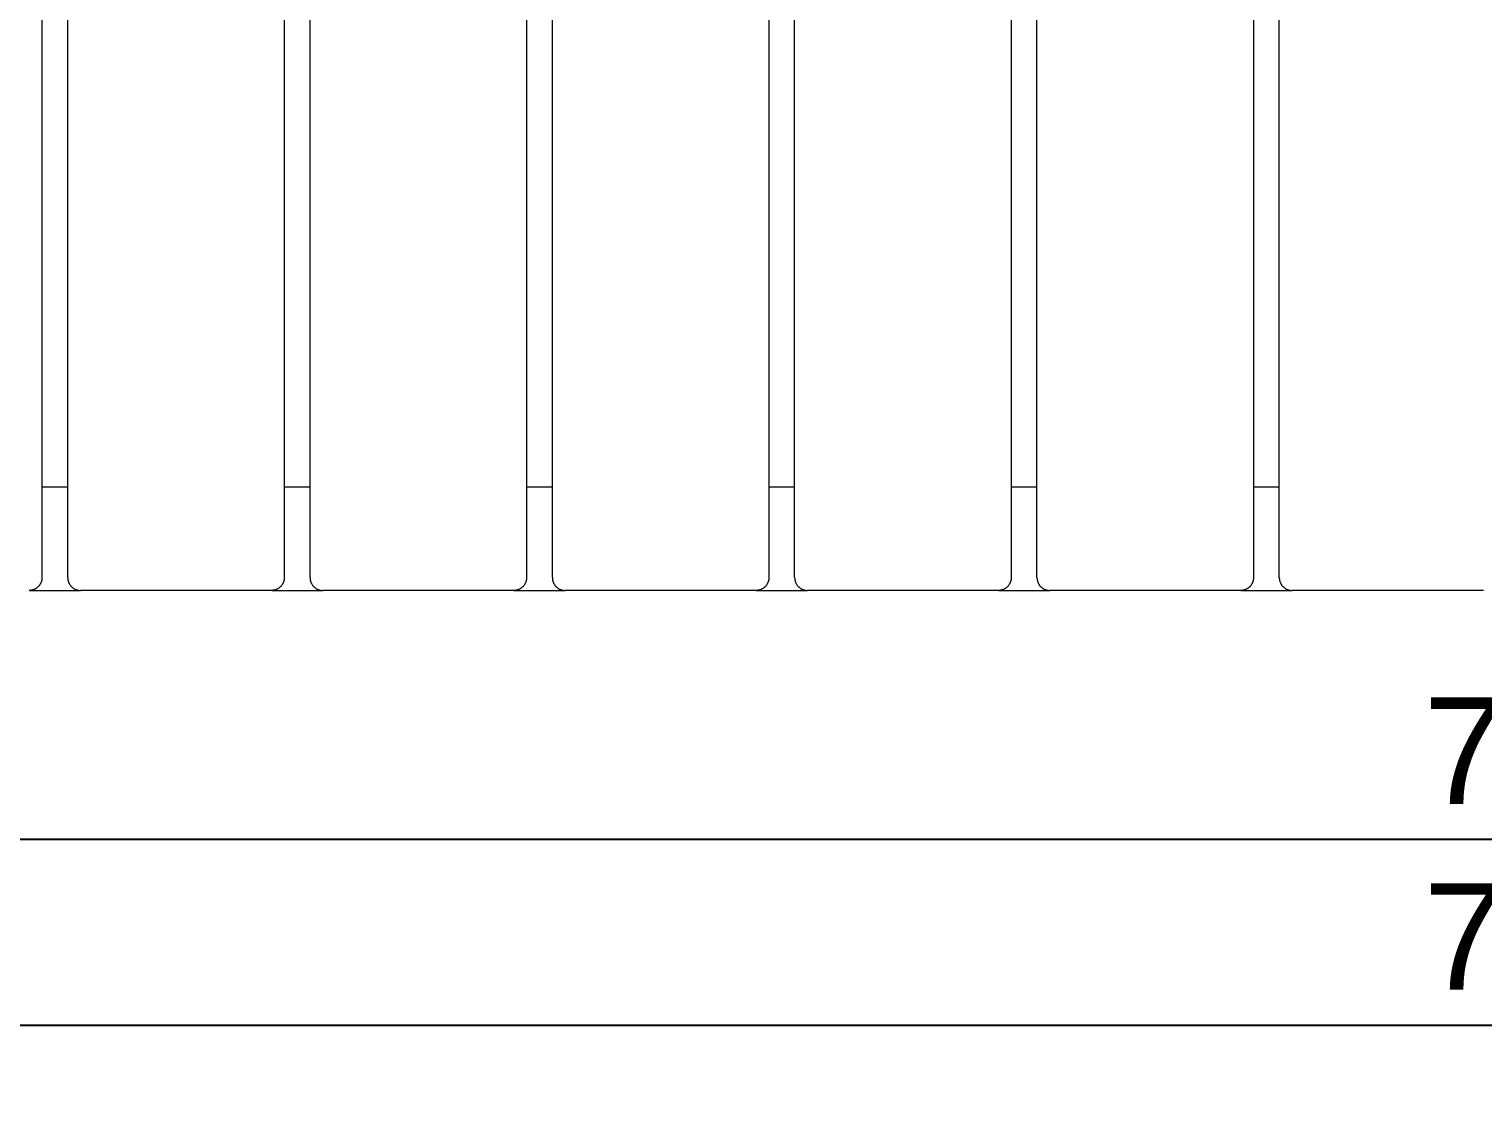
# Model space of a CAD drawing. Header units: inches. Extents: x -6 to 165, y -5 to 126.
# Drawn here: x 16.45 to 38.66, y 38.8 to 55.09 of the extents above; entities that cross this region are included whole.
import ezdxf

# ---------------------------------------------------------------- set-up
doc = ezdxf.new("R2010")
doc.units = ezdxf.units.IN
doc.header["$PDSIZE"] = -1
for name, color, linetype, lineweight in [('ZANO_O', 10, 'Continuous', 0), ('ZANO_R', 7, 'Continuous', 0), ('ZANO_W', 1, 'Continuous', 0)]:
    doc.layers.add(name, color=color, linetype=linetype, lineweight=lineweight)
doc.styles.get("Standard").update_dxf_attribs({"font": 'arial.ttf'})
doc.dimstyles.new('amerykanie', dxfattribs={"dimtxt": 50, "dimasz": 50, "dimexe": 0.5, "dimexo": 0.5, "dimgap": 1, "dimtad": 1, "dimdec": 0, "dimzin": 0, "dimlunit": 5, "dimtxsty": 'Standard', "dimcen": 0.09, "dimclrd": 1, "dimclre": 1, "dimclrt": 1, "dimazin": 0, "dimtfac": 1, "dimtdec": 0, "dimtmove": 0, "dimatfit": 3, "dimfxl": 1, "dimtzin": 0, "dimarcsym": 1})

# ---------------------------------------------------------------- blocks, each defined once
blk = doc.blocks.new('*D364')
at = {"layer": 'Defpoints', "color": 0}
for p in [(3.73, 46.916), (78.085, 46.895), (78.085, 39.887)]:
    blk.add_point(p, dxfattribs=at)
at = {"layer": 'ZANO_W', "color": 1, "lineweight": -2}
for p, q in [((3.73, 46.416), (3.73, 39.387)), ((78.085, 46.395), (78.085, 39.387)), ((4.73, 39.887), (77.085, 39.887))]:
    blk.add_line(p, q, dxfattribs=at)
at = {"layer": 'ZANO_W', "color": 1}
for points in [[(4.73, 40.054), (4.73, 39.72), (3.73, 39.887)], [(77.085, 39.72), (77.085, 40.054), (78.085, 39.887)]]:
    blk.add_solid(points, dxfattribs=at)
at = {"layer": 'ZANO_W', "color": 1, "insert": (40.908, 41.228), "char_height": 1.625, "attachment_point": 5}
blk.add_mtext('74 3/8', dxfattribs=at)
blk = doc.blocks.new('*D368')
at = {"layer": 'Defpoints', "color": 0}
for p in [(5.542, 46.522), (76.274, 46.522), (76.274, 42.723)]:
    blk.add_point(p, dxfattribs=at)
at = {"layer": 'ZANO_O', "color": 1, "lineweight": -2}
for p, q in [((5.542, 46.022), (5.542, 42.223)), ((76.274, 46.022), (76.274, 42.223)), ((6.542, 42.723), (75.274, 42.723))]:
    blk.add_line(p, q, dxfattribs=at)
at = {"layer": 'ZANO_O', "color": 1}
for points in [[(6.542, 42.89), (6.542, 42.556), (5.542, 42.723)], [(75.274, 42.556), (75.274, 42.89), (76.274, 42.723)]]:
    blk.add_solid(points, dxfattribs=at)
at = {"layer": 'ZANO_O', "color": 1, "insert": (40.908, 44.064), "char_height": 1.625, "attachment_point": 5}
blk.add_mtext('70 3/4', dxfattribs=at)

msp = doc.modelspace()

# ---------------------------------------------------------------- linework, layer by layer
at = {"layer": 'ZANO_R'}
for p, q in [((16.64779, 64.0473), (16.64779, 46.71867)), ((17.04162, 46.71867), (17.04162, 64.0473)), ((20.34982, 64.0473), (20.34982, 46.71867)), ((20.74365, 46.71867), (20.74365, 64.0473)), ((24.05184, 64.0473), (24.05184, 46.71867)), ((24.44568, 46.71867), (24.44568, 64.0473)), ((27.75387, 64.0473), (27.75387, 46.71867)), ((28.1477, 46.71867), (28.1477, 64.0473)), ((31.4559, 64.0473), (31.4559, 46.71867)), ((31.84973, 46.71867), (31.84973, 64.0473)), ((35.15792, 64.0473), (35.15792, 46.71867)), ((35.55176, 46.71867), (35.55176, 64.0473)), ((17.04162, 48.09708), (16.64779, 48.09708)), ((20.74365, 48.09708), (20.34982, 48.09708)), ((24.44568, 48.09708), (24.05184, 48.09708)), ((28.1477, 48.09708), (27.75387, 48.09708)), ((31.84973, 48.09708), (31.4559, 48.09708)), ((35.55176, 48.09708), (35.15792, 48.09708)), ((16.63406, 46.64643), (16.63149, 46.64021)), ((16.63642, 46.65272), (16.63406, 46.64643)), ((16.63856, 46.6591), (16.63642, 46.65272)), ((16.64049, 46.66554), (16.63856, 46.6591)), ((16.64219, 46.67204), (16.64049, 46.66554)), ((16.64367, 46.6786), (16.64219, 46.67204)), ((16.64492, 46.68521), (16.64367, 46.6786)), ((16.64595, 46.69185), (16.64492, 46.68521)), ((16.64676, 46.69853), (16.64595, 46.69185)), ((16.64733, 46.70523), (16.64676, 46.69853)), ((16.64767, 46.71194), (16.64733, 46.70523)), ((16.64779, 46.71867), (16.64767, 46.71194)), ((17.04162, 46.71867), (17.04174, 46.71194)), ((17.04174, 46.71194), (17.04208, 46.70523)), ((17.04208, 46.70523), (17.04265, 46.69853)), ((17.04265, 46.69853), (17.04345, 46.69185)), ((17.04345, 46.69185), (17.04448, 46.68521)), ((17.04448, 46.68521), (17.04574, 46.6786)), ((17.04574, 46.6786), (17.04722, 46.67204)), ((17.04722, 46.67204), (17.04892, 46.66554)), ((17.04892, 46.66554), (17.05085, 46.6591)), ((17.05085, 46.6591), (17.05299, 46.65272)), ((17.05299, 46.65272), (17.05535, 46.64643)), ((17.05535, 46.64643), (17.05792, 46.64021)), ((20.33609, 46.64643), (20.33351, 46.64021)), ((20.33845, 46.65272), (20.33609, 46.64643)), ((20.34059, 46.6591), (20.33845, 46.65272)), ((20.34251, 46.66554), (20.34059, 46.6591)), ((20.34422, 46.67204), (20.34251, 46.66554)), ((20.3457, 46.6786), (20.34422, 46.67204)), ((20.34695, 46.68521), (20.3457, 46.6786)), ((20.34798, 46.69185), (20.34695, 46.68521)), ((20.34878, 46.69853), (20.34798, 46.69185)), ((20.34936, 46.70523), (20.34878, 46.69853)), ((20.3497, 46.71194), (20.34936, 46.70523)), ((20.34982, 46.71867), (20.3497, 46.71194)), ((20.74365, 46.71867), (20.74376, 46.71194)), ((20.74376, 46.71194), (20.74411, 46.70523)), ((20.74411, 46.70523), (20.74468, 46.69853)), ((20.74468, 46.69853), (20.74548, 46.69185)), ((20.74548, 46.69185), (20.74651, 46.68521)), ((20.74651, 46.68521), (20.74777, 46.6786)), ((20.74777, 46.6786), (20.74925, 46.67204)), ((20.74925, 46.67204), (20.75095, 46.66554)), ((20.75095, 46.66554), (20.75287, 46.6591)), ((20.75287, 46.6591), (20.75502, 46.65272)), ((20.75502, 46.65272), (20.75738, 46.64643)), ((20.75738, 46.64643), (20.75995, 46.64021)), ((24.03811, 46.64643), (24.03554, 46.64021)), ((24.04047, 46.65272), (24.03811, 46.64643)), ((24.04262, 46.6591), (24.04047, 46.65272)), ((24.04454, 46.66554), (24.04262, 46.6591)), ((24.04624, 46.67204), (24.04454, 46.66554)), ((24.04772, 46.6786), (24.04624, 46.67204)), ((24.04898, 46.68521), (24.04772, 46.6786)), ((24.05001, 46.69185), (24.04898, 46.68521)), ((24.05081, 46.69853), (24.05001, 46.69185)), ((24.05138, 46.70523), (24.05081, 46.69853)), ((24.05173, 46.71194), (24.05138, 46.70523)), ((24.05184, 46.71867), (24.05173, 46.71194)), ((24.44568, 46.71867), (24.44579, 46.71194)), ((24.44579, 46.71194), (24.44613, 46.70523)), ((24.44613, 46.70523), (24.44671, 46.69853)), ((24.44671, 46.69853), (24.44751, 46.69185)), ((24.44751, 46.69185), (24.44854, 46.68521)), ((24.44854, 46.68521), (24.44979, 46.6786)), ((24.44979, 46.6786), (24.45127, 46.67204)), ((24.45127, 46.67204), (24.45298, 46.66554)), ((24.45298, 46.66554), (24.4549, 46.6591)), ((24.4549, 46.6591), (24.45704, 46.65272)), ((24.45704, 46.65272), (24.4594, 46.64643)), ((24.4594, 46.64643), (24.46198, 46.64021)), ((27.74014, 46.64643), (27.73757, 46.64021)), ((27.7425, 46.65272), (27.74014, 46.64643)), ((27.74464, 46.6591), (27.7425, 46.65272)), ((27.74657, 46.66554), (27.74464, 46.6591)), ((27.74827, 46.67204), (27.74657, 46.66554)), ((27.74975, 46.6786), (27.74827, 46.67204)), ((27.75101, 46.68521), (27.74975, 46.6786)), ((27.75204, 46.69185), (27.75101, 46.68521)), ((27.75284, 46.69853), (27.75204, 46.69185)), ((27.75341, 46.70523), (27.75284, 46.69853)), ((27.75375, 46.71194), (27.75341, 46.70523)), ((27.75387, 46.71867), (27.75375, 46.71194)), ((28.1477, 46.71867), (28.14782, 46.71194)), ((28.14782, 46.71194), (28.14816, 46.70523)), ((28.14816, 46.70523), (28.14873, 46.69853)), ((28.14873, 46.69853), (28.14954, 46.69185)), ((28.14954, 46.69185), (28.15057, 46.68521)), ((28.15057, 46.68521), (28.15182, 46.6786)), ((28.15182, 46.6786), (28.1533, 46.67204)), ((28.1533, 46.67204), (28.155, 46.66554)), ((28.155, 46.66554), (28.15693, 46.6591)), ((28.15693, 46.6591), (28.15907, 46.65272)), ((28.15907, 46.65272), (28.16143, 46.64643)), ((28.16143, 46.64643), (28.164, 46.64021)), ((31.44217, 46.64643), (31.43959, 46.64021)), ((31.44453, 46.65272), (31.44217, 46.64643)), ((31.44667, 46.6591), (31.44453, 46.65272)), ((31.44859, 46.66554), (31.44667, 46.6591)), ((31.4503, 46.67204), (31.44859, 46.66554)), ((31.45178, 46.6786), (31.4503, 46.67204)), ((31.45303, 46.68521), (31.45178, 46.6786)), ((31.45406, 46.69185), (31.45303, 46.68521)), ((31.45486, 46.69853), (31.45406, 46.69185)), ((31.45544, 46.70523), (31.45486, 46.69853)), ((31.45578, 46.71194), (31.45544, 46.70523)), ((31.4559, 46.71867), (31.45578, 46.71194)), ((31.84973, 46.71867), (31.84984, 46.71194)), ((31.84984, 46.71194), (31.85019, 46.70523)), ((31.85019, 46.70523), (31.85076, 46.69853)), ((31.85076, 46.69853), (31.85156, 46.69185)), ((31.85156, 46.69185), (31.85259, 46.68521)), ((31.85259, 46.68521), (31.85385, 46.6786)), ((31.85385, 46.6786), (31.85533, 46.67204)), ((31.85533, 46.67204), (31.85703, 46.66554)), ((31.85703, 46.66554), (31.85896, 46.6591)), ((31.85896, 46.6591), (31.8611, 46.65272)), ((31.8611, 46.65272), (31.86346, 46.64643)), ((31.86346, 46.64643), (31.86603, 46.64021)), ((35.14419, 46.64643), (35.14162, 46.64021)), ((35.14655, 46.65272), (35.14419, 46.64643)), ((35.1487, 46.6591), (35.14655, 46.65272)), ((35.15062, 46.66554), (35.1487, 46.6591)), ((35.15233, 46.67204), (35.15062, 46.66554)), ((35.15381, 46.6786), (35.15233, 46.67204)), ((35.15506, 46.68521), (35.15381, 46.6786)), ((35.15609, 46.69185), (35.15506, 46.68521)), ((35.15689, 46.69853), (35.15609, 46.69185)), ((35.15747, 46.70523), (35.15689, 46.69853)), ((35.15781, 46.71194), (35.15747, 46.70523)), ((35.15792, 46.71867), (35.15781, 46.71194)), ((35.55176, 46.71867), (35.55187, 46.71194)), ((35.55187, 46.71194), (35.55222, 46.70523)), ((35.55222, 46.70523), (35.55279, 46.69853)), ((35.55279, 46.69853), (35.55359, 46.69185)), ((35.55359, 46.69185), (35.55462, 46.68521)), ((35.55462, 46.68521), (35.55588, 46.6786)), ((35.55588, 46.6786), (35.55736, 46.67204)), ((35.55736, 46.67204), (35.55906, 46.66554)), ((35.55906, 46.66554), (35.56098, 46.6591)), ((35.56098, 46.6591), (35.56313, 46.65272)), ((35.56313, 46.65272), (35.56549, 46.64643)), ((35.56549, 46.64643), (35.56806, 46.64021)), ((16.45759, 46.52186), (16.45087, 46.52175)), ((16.45524, 46.52175), (17.23417, 46.52175)), ((16.46431, 46.52221), (16.45759, 46.52186)), ((16.47101, 46.52278), (16.46431, 46.52221)), ((16.47768, 46.52358), (16.47101, 46.52278)), ((16.48433, 46.52461), (16.47768, 46.52358)), ((16.49094, 46.52587), (16.48433, 46.52461)), ((16.49749, 46.52735), (16.49094, 46.52587)), ((16.504, 46.52905), (16.49749, 46.52735)), ((16.51044, 46.53098), (16.504, 46.52905)), ((16.51681, 46.53312), (16.51044, 46.53098)), ((16.52311, 46.53548), (16.51681, 46.53312)), ((16.52932, 46.53805), (16.52311, 46.53548)), ((16.53544, 46.54084), (16.52932, 46.53805)), ((16.54147, 46.54383), (16.53544, 46.54084)), ((16.54738, 46.54702), (16.54147, 46.54383)), ((16.55319, 46.55042), (16.54738, 46.54702)), ((16.55887, 46.55401), (16.55319, 46.55042)), ((16.56443, 46.55779), (16.55887, 46.55401)), ((16.56986, 46.56176), (16.56443, 46.55779)), ((16.57514, 46.56592), (16.56986, 46.56176)), ((16.58029, 46.57025), (16.57514, 46.56592)), ((16.58528, 46.57475), (16.58029, 46.57025)), ((16.59011, 46.57942), (16.58528, 46.57475)), ((16.59478, 46.58426), (16.59011, 46.57942)), ((16.59929, 46.58925), (16.59478, 46.58426)), ((16.60362, 46.59439), (16.59929, 46.58925)), ((16.60778, 46.59968), (16.60362, 46.59439)), ((16.61175, 46.60511), (16.60778, 46.59968)), ((16.61553, 46.61067), (16.61175, 46.60511)), ((16.61912, 46.61635), (16.61553, 46.61067)), ((16.62252, 46.62216), (16.61912, 46.61635)), ((16.62571, 46.62807), (16.62252, 46.62216)), ((16.6287, 46.63409), (16.62571, 46.62807)), ((16.63149, 46.64021), (16.6287, 46.63409)), ((17.05792, 46.64021), (17.06071, 46.63409)), ((17.06071, 46.63409), (17.0637, 46.62807)), ((17.0637, 46.62807), (17.06689, 46.62216)), ((17.06689, 46.62216), (17.07029, 46.61635)), ((17.07029, 46.61635), (17.07388, 46.61067)), ((17.07388, 46.61067), (17.07766, 46.60511)), ((17.07766, 46.60511), (17.08163, 46.59968)), ((17.08163, 46.59968), (17.08579, 46.59439)), ((17.08579, 46.59439), (17.09012, 46.58925)), ((17.09012, 46.58925), (17.09462, 46.58426)), ((17.09462, 46.58426), (17.0993, 46.57942)), ((17.0993, 46.57942), (17.10413, 46.57475)), ((17.10413, 46.57475), (17.10912, 46.57025)), ((17.10912, 46.57025), (17.11427, 46.56592)), ((17.11427, 46.56592), (17.11955, 46.56176)), ((17.11955, 46.56176), (17.12498, 46.55779)), ((17.12498, 46.55779), (17.13054, 46.55401)), ((17.13054, 46.55401), (17.13622, 46.55042)), ((17.13622, 46.55042), (17.14203, 46.54702)), ((17.14203, 46.54702), (17.14794, 46.54383)), ((17.14794, 46.54383), (17.15396, 46.54084)), ((17.15396, 46.54084), (17.16009, 46.53805)), ((17.16009, 46.53805), (17.1663, 46.53548)), ((17.1663, 46.53548), (17.17259, 46.53312)), ((17.17259, 46.53312), (17.17897, 46.53098)), ((17.17897, 46.53098), (17.18541, 46.52905)), ((17.18541, 46.52905), (17.19191, 46.52735)), ((17.19191, 46.52735), (17.19847, 46.52587)), ((17.19847, 46.52587), (17.20508, 46.52461)), ((17.20508, 46.52461), (17.21172, 46.52358)), ((17.21172, 46.52358), (17.2184, 46.52278)), ((17.2184, 46.52278), (17.2251, 46.52221)), ((17.2251, 46.52221), (17.23181, 46.52186)), ((17.23181, 46.52186), (17.23854, 46.52175)), ((20.1529, 46.52175), (17.23854, 46.52175)), ((20.15962, 46.52186), (20.1529, 46.52175)), ((20.15727, 46.52175), (20.93619, 46.52175)), ((20.16634, 46.52221), (20.15962, 46.52186)), ((20.17304, 46.52278), (20.16634, 46.52221)), ((20.17971, 46.52358), (20.17304, 46.52278)), ((20.18636, 46.52461), (20.17971, 46.52358)), ((20.19296, 46.52587), (20.18636, 46.52461)), ((20.19952, 46.52735), (20.19296, 46.52587)), ((20.20603, 46.52905), (20.19952, 46.52735)), ((20.21247, 46.53098), (20.20603, 46.52905)), ((20.21884, 46.53312), (20.21247, 46.53098)), ((20.22514, 46.53548), (20.21884, 46.53312)), ((20.23135, 46.53805), (20.22514, 46.53548)), ((20.23747, 46.54084), (20.23135, 46.53805)), ((20.24349, 46.54383), (20.23747, 46.54084)), ((20.24941, 46.54702), (20.24349, 46.54383)), ((20.25521, 46.55042), (20.24941, 46.54702)), ((20.2609, 46.55401), (20.25521, 46.55042)), ((20.26646, 46.55779), (20.2609, 46.55401)), ((20.27188, 46.56176), (20.26646, 46.55779)), ((20.27717, 46.56592), (20.27188, 46.56176)), ((20.28231, 46.57025), (20.27717, 46.56592)), ((20.2873, 46.57475), (20.28231, 46.57025)), ((20.29214, 46.57942), (20.2873, 46.57475)), ((20.29681, 46.58426), (20.29214, 46.57942)), ((20.30132, 46.58925), (20.29681, 46.58426)), ((20.30565, 46.59439), (20.30132, 46.58925)), ((20.3098, 46.59968), (20.30565, 46.59439)), ((20.31377, 46.60511), (20.3098, 46.59968)), ((20.31756, 46.61067), (20.31377, 46.60511)), ((20.32115, 46.61635), (20.31756, 46.61067)), ((20.32454, 46.62216), (20.32115, 46.61635)), ((20.32774, 46.62807), (20.32454, 46.62216)), ((20.33073, 46.63409), (20.32774, 46.62807)), ((20.33351, 46.64021), (20.33073, 46.63409)), ((20.75995, 46.64021), (20.76273, 46.63409)), ((20.76273, 46.63409), (20.76572, 46.62807)), ((20.76572, 46.62807), (20.76892, 46.62216)), ((20.76892, 46.62216), (20.77231, 46.61635)), ((20.77231, 46.61635), (20.77591, 46.61067)), ((20.77591, 46.61067), (20.77969, 46.60511)), ((20.77969, 46.60511), (20.78366, 46.59968)), ((20.78366, 46.59968), (20.78781, 46.59439)), ((20.78781, 46.59439), (20.79215, 46.58925)), ((20.79215, 46.58925), (20.79665, 46.58426)), ((20.79665, 46.58426), (20.80132, 46.57942)), ((20.80132, 46.57942), (20.80616, 46.57475)), ((20.80616, 46.57475), (20.81115, 46.57025)), ((20.81115, 46.57025), (20.81629, 46.56592)), ((20.81629, 46.56592), (20.82158, 46.56176)), ((20.82158, 46.56176), (20.82701, 46.55779)), ((20.82701, 46.55779), (20.83256, 46.55401)), ((20.83256, 46.55401), (20.83825, 46.55042)), ((20.83825, 46.55042), (20.84405, 46.54702)), ((20.84405, 46.54702), (20.84997, 46.54383)), ((20.84997, 46.54383), (20.85599, 46.54084)), ((20.85599, 46.54084), (20.86211, 46.53805)), ((20.86211, 46.53805), (20.86832, 46.53548)), ((20.86832, 46.53548), (20.87462, 46.53312)), ((20.87462, 46.53312), (20.88099, 46.53098)), ((20.88099, 46.53098), (20.88744, 46.52905)), ((20.88744, 46.52905), (20.89394, 46.52735)), ((20.89394, 46.52735), (20.9005, 46.52587)), ((20.9005, 46.52587), (20.90711, 46.52461)), ((20.90711, 46.52461), (20.91375, 46.52358)), ((20.91375, 46.52358), (20.92043, 46.52278)), ((20.92043, 46.52278), (20.92713, 46.52221)), ((20.92713, 46.52221), (20.93384, 46.52186)), ((20.93384, 46.52186), (20.94056, 46.52175)), ((23.85493, 46.52175), (20.94056, 46.52175)), ((23.86165, 46.52186), (23.85493, 46.52175)), ((23.8593, 46.52175), (24.63822, 46.52175)), ((23.86836, 46.52221), (23.86165, 46.52186)), ((23.87506, 46.52278), (23.86836, 46.52221)), ((23.88174, 46.52358), (23.87506, 46.52278)), ((23.88838, 46.52461), (23.88174, 46.52358)), ((23.89499, 46.52587), (23.88838, 46.52461)), ((23.90155, 46.52735), (23.89499, 46.52587)), ((23.90805, 46.52905), (23.90155, 46.52735)), ((23.9145, 46.53098), (23.90805, 46.52905)), ((23.92087, 46.53312), (23.9145, 46.53098)), ((23.92717, 46.53548), (23.92087, 46.53312)), ((23.93338, 46.53805), (23.92717, 46.53548)), ((23.9395, 46.54084), (23.93338, 46.53805)), ((23.94552, 46.54383), (23.9395, 46.54084)), ((23.95144, 46.54702), (23.94552, 46.54383)), ((23.95724, 46.55042), (23.95144, 46.54702)), ((23.96293, 46.55401), (23.95724, 46.55042)), ((23.96848, 46.55779), (23.96293, 46.55401)), ((23.97391, 46.56176), (23.96848, 46.55779)), ((23.9792, 46.56592), (23.97391, 46.56176)), ((23.98434, 46.57025), (23.9792, 46.56592)), ((23.98933, 46.57475), (23.98434, 46.57025)), ((23.99417, 46.57942), (23.98933, 46.57475)), ((23.99884, 46.58426), (23.99417, 46.57942)), ((24.00334, 46.58925), (23.99884, 46.58426)), ((24.00768, 46.59439), (24.00334, 46.58925)), ((24.01183, 46.59968), (24.00768, 46.59439)), ((24.0158, 46.60511), (24.01183, 46.59968)), ((24.01958, 46.61067), (24.0158, 46.60511)), ((24.02318, 46.61635), (24.01958, 46.61067)), ((24.02657, 46.62216), (24.02318, 46.61635)), ((24.02977, 46.62807), (24.02657, 46.62216)), ((24.03276, 46.63409), (24.02977, 46.62807)), ((24.03554, 46.64021), (24.03276, 46.63409)), ((24.46198, 46.64021), (24.46476, 46.63409)), ((24.46476, 46.63409), (24.46775, 46.62807)), ((24.46775, 46.62807), (24.47095, 46.62216)), ((24.47095, 46.62216), (24.47434, 46.61635)), ((24.47434, 46.61635), (24.47793, 46.61067)), ((24.47793, 46.61067), (24.48172, 46.60511)), ((24.48172, 46.60511), (24.48569, 46.59968)), ((24.48569, 46.59968), (24.48984, 46.59439)), ((24.48984, 46.59439), (24.49417, 46.58925)), ((24.49417, 46.58925), (24.49868, 46.58426)), ((24.49868, 46.58426), (24.50335, 46.57942)), ((24.50335, 46.57942), (24.50819, 46.57475)), ((24.50819, 46.57475), (24.51318, 46.57025)), ((24.51318, 46.57025), (24.51832, 46.56592)), ((24.51832, 46.56592), (24.52361, 46.56176)), ((24.52361, 46.56176), (24.52903, 46.55779)), ((24.52903, 46.55779), (24.53459, 46.55401)), ((24.53459, 46.55401), (24.54028, 46.55042)), ((24.54028, 46.55042), (24.54608, 46.54702)), ((24.54608, 46.54702), (24.552, 46.54383)), ((24.552, 46.54383), (24.55802, 46.54084)), ((24.55802, 46.54084), (24.56414, 46.53805)), ((24.56414, 46.53805), (24.57035, 46.53548)), ((24.57035, 46.53548), (24.57665, 46.53312)), ((24.57665, 46.53312), (24.58302, 46.53098)), ((24.58302, 46.53098), (24.58946, 46.52905)), ((24.58946, 46.52905), (24.59597, 46.52735)), ((24.59597, 46.52735), (24.60253, 46.52587)), ((24.60253, 46.52587), (24.60913, 46.52461)), ((24.60913, 46.52461), (24.61578, 46.52358)), ((24.61578, 46.52358), (24.62245, 46.52278)), ((24.62245, 46.52278), (24.62915, 46.52221)), ((24.62915, 46.52221), (24.63587, 46.52186)), ((24.63587, 46.52186), (24.64259, 46.52175)), ((27.55695, 46.52175), (24.64259, 46.52175)), ((27.56368, 46.52186), (27.55695, 46.52175)), ((27.56132, 46.52175), (28.34025, 46.52175)), ((27.57039, 46.52221), (27.56368, 46.52186)), ((27.57709, 46.52278), (27.57039, 46.52221)), ((27.58377, 46.52358), (27.57709, 46.52278)), ((27.59041, 46.52461), (27.58377, 46.52358)), ((27.59702, 46.52587), (27.59041, 46.52461)), ((27.60358, 46.52735), (27.59702, 46.52587)), ((27.61008, 46.52905), (27.60358, 46.52735)), ((27.61652, 46.53098), (27.61008, 46.52905)), ((27.6229, 46.53312), (27.61652, 46.53098)), ((27.62919, 46.53548), (27.6229, 46.53312)), ((27.6354, 46.53805), (27.62919, 46.53548)), ((27.64153, 46.54084), (27.6354, 46.53805)), ((27.64755, 46.54383), (27.64153, 46.54084)), ((27.65346, 46.54702), (27.64755, 46.54383)), ((27.65927, 46.55042), (27.65346, 46.54702)), ((27.66495, 46.55401), (27.65927, 46.55042)), ((27.67051, 46.55779), (27.66495, 46.55401)), ((27.67594, 46.56176), (27.67051, 46.55779)), ((27.68122, 46.56592), (27.67594, 46.56176)), ((27.68637, 46.57025), (27.68122, 46.56592)), ((27.69136, 46.57475), (27.68637, 46.57025)), ((27.69619, 46.57942), (27.69136, 46.57475)), ((27.70087, 46.58426), (27.69619, 46.57942)), ((27.70537, 46.58925), (27.70087, 46.58426)), ((27.7097, 46.59439), (27.70537, 46.58925)), ((27.71386, 46.59968), (27.7097, 46.59439)), ((27.71783, 46.60511), (27.71386, 46.59968)), ((27.72161, 46.61067), (27.71783, 46.60511)), ((27.7252, 46.61635), (27.72161, 46.61067)), ((27.7286, 46.62216), (27.7252, 46.61635)), ((27.73179, 46.62807), (27.7286, 46.62216)), ((27.73478, 46.63409), (27.73179, 46.62807)), ((27.73757, 46.64021), (27.73478, 46.63409)), ((28.164, 46.64021), (28.16679, 46.63409)), ((28.16679, 46.63409), (28.16978, 46.62807)), ((28.16978, 46.62807), (28.17297, 46.62216)), ((28.17297, 46.62216), (28.17637, 46.61635)), ((28.17637, 46.61635), (28.17996, 46.61067)), ((28.17996, 46.61067), (28.18374, 46.60511)), ((28.18374, 46.60511), (28.18771, 46.59968)), ((28.18771, 46.59968), (28.19187, 46.59439)), ((28.19187, 46.59439), (28.1962, 46.58925)), ((28.1962, 46.58925), (28.20071, 46.58426)), ((28.20071, 46.58426), (28.20538, 46.57942)), ((28.20538, 46.57942), (28.21021, 46.57475)), ((28.21021, 46.57475), (28.2152, 46.57025)), ((28.2152, 46.57025), (28.22035, 46.56592)), ((28.22035, 46.56592), (28.22563, 46.56176)), ((28.22563, 46.56176), (28.23106, 46.55779)), ((28.23106, 46.55779), (28.23662, 46.55401)), ((28.23662, 46.55401), (28.2423, 46.55042)), ((28.2423, 46.55042), (28.24811, 46.54702)), ((28.24811, 46.54702), (28.25402, 46.54383)), ((28.25402, 46.54383), (28.26005, 46.54084)), ((28.26005, 46.54084), (28.26617, 46.53805)), ((28.26617, 46.53805), (28.27238, 46.53548)), ((28.27238, 46.53548), (28.27868, 46.53312)), ((28.27868, 46.53312), (28.28505, 46.53098)), ((28.28505, 46.53098), (28.29149, 46.52905)), ((28.29149, 46.52905), (28.298, 46.52735)), ((28.298, 46.52735), (28.30455, 46.52587)), ((28.30455, 46.52587), (28.31116, 46.52461)), ((28.31116, 46.52461), (28.31781, 46.52358)), ((28.31781, 46.52358), (28.32448, 46.52278)), ((28.32448, 46.52278), (28.33118, 46.52221)), ((28.33118, 46.52221), (28.3379, 46.52186)), ((28.3379, 46.52186), (28.34462, 46.52175)), ((31.25898, 46.52175), (28.34462, 46.52175)), ((31.2657, 46.52186), (31.25898, 46.52175)), ((31.26335, 46.52175), (32.04228, 46.52175)), ((31.27242, 46.52221), (31.2657, 46.52186)), ((31.27912, 46.52278), (31.27242, 46.52221)), ((31.28579, 46.52358), (31.27912, 46.52278)), ((31.29244, 46.52461), (31.28579, 46.52358)), ((31.29904, 46.52587), (31.29244, 46.52461)), ((31.3056, 46.52735), (31.29904, 46.52587)), ((31.31211, 46.52905), (31.3056, 46.52735)), ((31.31855, 46.53098), (31.31211, 46.52905)), ((31.32492, 46.53312), (31.31855, 46.53098)), ((31.33122, 46.53548), (31.32492, 46.53312)), ((31.33743, 46.53805), (31.33122, 46.53548)), ((31.34355, 46.54084), (31.33743, 46.53805)), ((31.34957, 46.54383), (31.34355, 46.54084)), ((31.35549, 46.54702), (31.34957, 46.54383)), ((31.3613, 46.55042), (31.35549, 46.54702)), ((31.36698, 46.55401), (31.3613, 46.55042)), ((31.37254, 46.55779), (31.36698, 46.55401)), ((31.37796, 46.56176), (31.37254, 46.55779)), ((31.38325, 46.56592), (31.37796, 46.56176)), ((31.38839, 46.57025), (31.38325, 46.56592)), ((31.39339, 46.57475), (31.38839, 46.57025)), ((31.39822, 46.57942), (31.39339, 46.57475)), ((31.40289, 46.58426), (31.39822, 46.57942)), ((31.4074, 46.58925), (31.40289, 46.58426)), ((31.41173, 46.59439), (31.4074, 46.58925)), ((31.41588, 46.59968), (31.41173, 46.59439)), ((31.41986, 46.60511), (31.41588, 46.59968)), ((31.42364, 46.61067), (31.41986, 46.60511)), ((31.42723, 46.61635), (31.42364, 46.61067)), ((31.43062, 46.62216), (31.42723, 46.61635)), ((31.43382, 46.62807), (31.43062, 46.62216)), ((31.43681, 46.63409), (31.43382, 46.62807)), ((31.43959, 46.64021), (31.43681, 46.63409)), ((31.86603, 46.64021), (31.86882, 46.63409)), ((31.86882, 46.63409), (31.87181, 46.62807)), ((31.87181, 46.62807), (31.875, 46.62216)), ((31.875, 46.62216), (31.8784, 46.61635)), ((31.8784, 46.61635), (31.88199, 46.61067)), ((31.88199, 46.61067), (31.88577, 46.60511)), ((31.88577, 46.60511), (31.88974, 46.59968)), ((31.88974, 46.59968), (31.8939, 46.59439)), ((31.8939, 46.59439), (31.89823, 46.58925)), ((31.89823, 46.58925), (31.90273, 46.58426)), ((31.90273, 46.58426), (31.90741, 46.57942)), ((31.90741, 46.57942), (31.91224, 46.57475)), ((31.91224, 46.57475), (31.91723, 46.57025)), ((31.91723, 46.57025), (31.92237, 46.56592)), ((31.92237, 46.56592), (31.92766, 46.56176)), ((31.92766, 46.56176), (31.93309, 46.55779)), ((31.93309, 46.55779), (31.93865, 46.55401)), ((31.93865, 46.55401), (31.94433, 46.55042)), ((31.94433, 46.55042), (31.95014, 46.54702)), ((31.95014, 46.54702), (31.95605, 46.54383)), ((31.95605, 46.54383), (31.96207, 46.54084)), ((31.96207, 46.54084), (31.96819, 46.53805)), ((31.96819, 46.53805), (31.97441, 46.53548)), ((31.97441, 46.53548), (31.9807, 46.53312)), ((31.9807, 46.53312), (31.98708, 46.53098)), ((31.98708, 46.53098), (31.99352, 46.52905)), ((31.99352, 46.52905), (32.00002, 46.52735)), ((32.00002, 46.52735), (32.00658, 46.52587)), ((32.00658, 46.52587), (32.01319, 46.52461)), ((32.01319, 46.52461), (32.01983, 46.52358)), ((32.01983, 46.52358), (32.02651, 46.52278)), ((32.02651, 46.52278), (32.03321, 46.52221)), ((32.03321, 46.52221), (32.03992, 46.52186)), ((32.03992, 46.52186), (32.04665, 46.52175)), ((34.96101, 46.52175), (32.04665, 46.52175)), ((34.96773, 46.52186), (34.96101, 46.52175)), ((34.96538, 46.52175), (35.7443, 46.52175)), ((34.97445, 46.52221), (34.96773, 46.52186)), ((34.98115, 46.52278), (34.97445, 46.52221)), ((34.98782, 46.52358), (34.98115, 46.52278)), ((34.99447, 46.52461), (34.98782, 46.52358)), ((35.00107, 46.52587), (34.99447, 46.52461)), ((35.00763, 46.52735), (35.00107, 46.52587)), ((35.01414, 46.52905), (35.00763, 46.52735)), ((35.02058, 46.53098), (35.01414, 46.52905)), ((35.02695, 46.53312), (35.02058, 46.53098)), ((35.03325, 46.53548), (35.02695, 46.53312)), ((35.03946, 46.53805), (35.03325, 46.53548)), ((35.04558, 46.54084), (35.03946, 46.53805)), ((35.0516, 46.54383), (35.04558, 46.54084)), ((35.05752, 46.54702), (35.0516, 46.54383)), ((35.06332, 46.55042), (35.05752, 46.54702)), ((35.06901, 46.55401), (35.06332, 46.55042)), ((35.07457, 46.55779), (35.06901, 46.55401)), ((35.07999, 46.56176), (35.07457, 46.55779)), ((35.08528, 46.56592), (35.07999, 46.56176)), ((35.09042, 46.57025), (35.08528, 46.56592)), ((35.09541, 46.57475), (35.09042, 46.57025)), ((35.10025, 46.57942), (35.09541, 46.57475)), ((35.10492, 46.58426), (35.10025, 46.57942)), ((35.10943, 46.58925), (35.10492, 46.58426)), ((35.11376, 46.59439), (35.10943, 46.58925)), ((35.11791, 46.59968), (35.11376, 46.59439)), ((35.12188, 46.60511), (35.11791, 46.59968)), ((35.12567, 46.61067), (35.12188, 46.60511)), ((35.12926, 46.61635), (35.12567, 46.61067)), ((35.13265, 46.62216), (35.12926, 46.61635)), ((35.13585, 46.62807), (35.13265, 46.62216)), ((35.13884, 46.63409), (35.13585, 46.62807)), ((35.14162, 46.64021), (35.13884, 46.63409)), ((35.56806, 46.64021), (35.57084, 46.63409)), ((35.57084, 46.63409), (35.57383, 46.62807)), ((35.57383, 46.62807), (35.57703, 46.62216)), ((35.57703, 46.62216), (35.58042, 46.61635)), ((35.58042, 46.61635), (35.58402, 46.61067)), ((35.58402, 46.61067), (35.5878, 46.60511)), ((35.5878, 46.60511), (35.59177, 46.59968)), ((35.59177, 46.59968), (35.59592, 46.59439)), ((35.59592, 46.59439), (35.60025, 46.58925)), ((35.60025, 46.58925), (35.60476, 46.58426)), ((35.60476, 46.58426), (35.60943, 46.57942)), ((35.60943, 46.57942), (35.61427, 46.57475)), ((35.61427, 46.57475), (35.61926, 46.57025)), ((35.61926, 46.57025), (35.6244, 46.56592)), ((35.6244, 46.56592), (35.62969, 46.56176)), ((35.62969, 46.56176), (35.63512, 46.55779)), ((35.63512, 46.55779), (35.64067, 46.55401)), ((35.64067, 46.55401), (35.64636, 46.55042)), ((35.64636, 46.55042), (35.65216, 46.54702)), ((35.65216, 46.54702), (35.65808, 46.54383)), ((35.65808, 46.54383), (35.6641, 46.54084)), ((35.6641, 46.54084), (35.67022, 46.53805)), ((35.67022, 46.53805), (35.67643, 46.53548)), ((35.67643, 46.53548), (35.68273, 46.53312)), ((35.68273, 46.53312), (35.6891, 46.53098)), ((35.6891, 46.53098), (35.69555, 46.52905)), ((35.69555, 46.52905), (35.70205, 46.52735)), ((35.70205, 46.52735), (35.70861, 46.52587)), ((35.70861, 46.52587), (35.71522, 46.52461)), ((35.71522, 46.52461), (35.72186, 46.52358)), ((35.72186, 46.52358), (35.72854, 46.52278)), ((35.72854, 46.52278), (35.73524, 46.52221)), ((35.73524, 46.52221), (35.74195, 46.52186)), ((35.74195, 46.52186), (35.74867, 46.52175)), ((38.66304, 46.52175), (35.74867, 46.52175)), ((38.66976, 46.52186), (38.66304, 46.52175))]:
    msp.add_line(p, q, dxfattribs=at)

# ---------------------------------------------------------------- dimensions: what is measured, and where the dimension line sits
at = {"layer": 'ZANO_O'}
dim = msp.add_linear_dim(base=(76.274057, 42.722994), p1=(5.541706, 46.521749), p2=(76.274057, 46.521749), dimstyle='amerykanie', override={"dimtxt": 1.625, "dimasz": 1, "dimgap": 0.5, "dimdec": 4, "dimaunit": 1, "dimadec": 1, "dimtdec": 4, "dimtmove": 1, "dimfrac": 2}, dxfattribs=at)
dim.commit()
dim.dimension.update_dxf_attribs({"geometry": '*D368', "text_midpoint": (40.907882, 44.063759)})
at = {"layer": 'ZANO_W'}
dim = msp.add_linear_dim(base=(78.08511, 39.88687), p1=(3.73008, 46.91558), p2=(78.08511, 46.89542), dimstyle='amerykanie', override={"dimtxt": 1.625, "dimasz": 1, "dimgap": 0.5, "dimdec": 4, "dimaunit": 1, "dimadec": 1, "dimtdec": 4, "dimtmove": 1, "dimfrac": 2}, dxfattribs=at)
dim.commit()
dim.dimension.update_dxf_attribs({"geometry": '*D364', "text_midpoint": (40.90759, 41.22764)})

doc.saveas('drawing.dxf')
